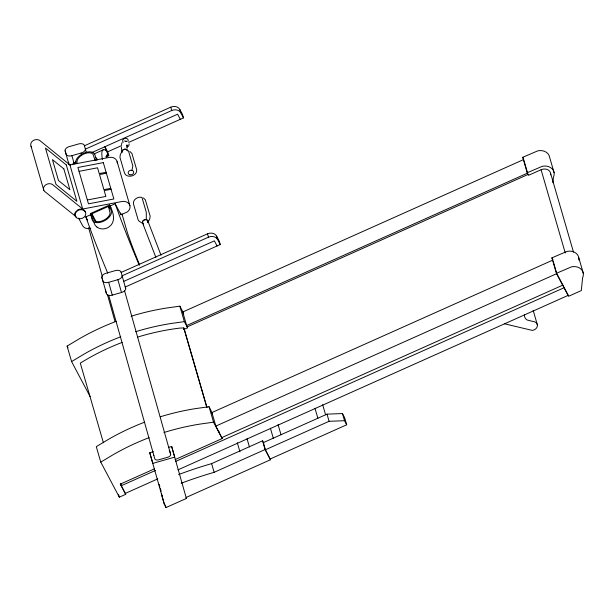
<?xml version="1.0" encoding="UTF-8"?>
<svg xmlns="http://www.w3.org/2000/svg" width="614" height="614" viewBox="0 0 614 614"><rect width="100%" height="100%" fill="white"/><g stroke="black" fill="none" stroke-linecap="round" stroke-linejoin="round"><path stroke-width="0.92" d="M552.869 182.719L553.437 177.223A10.545 8.627 -16.2 0 0 542.339 166.294L527.203 172.772L528.554 175.32L541.087 169.717A7.007 5.733 -16.2 0 1 550.658 174.913M131.972 170.316L132.831 165.933L128.48 150.944L125.878 149.325M121.38 144.551L122.063 142.655M126.96 145.272L127.075 148.235M122.255 150.852L120.336 154.59L119.937 157.322L124.289 172.311C125.924 179.058 137.544 176.402 136.684 169.725L131.895 153.454L129.899 151.489M90.151 396.621L71.592 361.569L67.103 346.096L79.897 338.444A209.62 171.575 -16.2 0 1 116.307 321.306M71.592 361.569L84.379 353.917A209.62 171.575 -16.2 0 1 120.797 336.779M120.352 483.786L125.701 494.324L119.331 497.171L100.773 462.119L113.559 454.467A209.62 171.575 -16.2 0 1 149.118 437.652M128.671 142.41L183.494 117.896L182.527 114.542L179.818 109.438A7.007 5.733 -16.2 0 0 170.746 107.181L84.433 145.779L84.187 145.073A5.257 3.024 -15.7 0 0 79.106 143.814L68.684 146.784A5.257 3.024 -15.7 0 0 65.053 150.522L68.921 164.283M183.494 117.896L180.792 112.784A7.007 5.733 -16.2 0 0 171.72 110.528L85.4 149.133A5.257 3.024 -15.7 0 1 81.731 152.863L71.308 155.826A5.257 3.024 -15.7 0 1 66.228 154.567L65.115 150.883M92.123 152.441L177.607 114.212L180.309 119.316M76.059 161.996L74.332 162.764A151.435 14.559 65.9 0 0 72.897 164.091M94.172 153.891L103.659 149.655M106.23 156.816L108.793 155.664L107.673 151.804L121.672 145.541M106.045 156.524L108.632 155.365A78.032 7.506 65.9 0 0 106.322 157.522M109.499 205.022L111.295 211.208A10.515 5.956 -27.9 0 1 103.428 221.286A10.515 5.956 -27.9 0 1 92.192 219.758L90.396 213.565L109.499 205.022L110.942 207.739M108.455 206.365L110.106 213.212A9.103 5.158 -27.9 0 1 103.198 220.503A9.103 5.158 -27.9 0 1 94.134 220.357L91.893 213.772L108.455 206.365L109.729 208.775M107.749 273.184A151.435 14.559 65.9 0 1 90.55 229.912L85.822 216.872L90.933 214.593L90.396 213.565M81.869 209.182L121.848 201.53A7.437 6.086 -16.2 0 1 129.477 204.546A7.437 6.086 -16.2 0 1 127.359 211.93L120.989 214.777L115.156 203.756L110.044 206.043C113.36 212.306 116.107 221.516 109.376 226.658C105.861 229.444 100.596 229.805 96.943 227.057M125.317 286.999L220.249 244.549L219.275 241.195L216.573 236.091A7.007 5.733 -16.2 0 0 207.501 233.834L121.188 272.432L120.943 271.733A5.257 3.024 -15.7 0 0 115.862 270.467L105.439 273.437A5.257 3.024 -15.7 0 0 101.809 277.175L106.59 294.014A5.257 3.024 -15.7 0 0 111.671 295.28L122.094 292.31A5.257 3.024 -15.7 0 0 125.724 288.572L122.117 275.778A5.257 3.024 -15.7 0 1 118.487 279.516L108.064 282.478A5.257 3.024 -15.7 0 1 102.983 281.22L101.87 277.536M220.249 244.549L217.548 239.437A7.007 5.733 -16.2 0 0 208.476 237.181L122.155 275.786L121.081 272.063M123.736 281.389L214.363 240.865L217.064 245.968M527.203 172.772L522.714 157.299L537.856 150.829A10.545 8.627 -16.2 0 1 549.607 157.207L554.097 172.672M186.656 325.543L182.726 312.004L523.673 159.54L527.603 173.079L186.656 325.543L187.615 327.784L183.632 329.564M187.331 326.817L528.278 174.353M556.384 273.322L571.519 266.844A10.545 8.627 -16.2 0 1 582.617 277.774L581.289 290.599L568.549 296.293L556.384 273.322L551.894 257.849L567.029 251.379A10.545 8.627 -16.2 0 1 578.81 260.037M175.167 459.579L222.199 438.542L215.836 426.093L211.907 412.554L552.853 260.09M215.836 426.093L556.783 273.629L568.272 295.326L177.96 469.863M221.915 437.575L562.861 285.111M154.267 468.927L120.298 484.116L125.701 494.324M155.503 470.439L121.365 485.697L120.843 483.893M175.627 461.436L564.212 287.667M125.425 493.357L157.821 478.866M178.636 474.545A376.904 308.497 -16.2 0 1 211.607 463.616L262.562 440.829L263.813 443.185M270.267 458.965L346.695 424.788L344.615 417.635L342.458 413.552L327.016 414.143L263.329 442.625L265.401 449.778L270.49 459.74L186.103 497.478L186.387 498.445L166.003 507.563L164.475 504.677L161.39 494.047L162.533 496.204M181.161 483.249A376.904 308.497 -16.2 0 1 214.132 472.319L265.087 449.532L262.562 440.829M265.401 449.778L329.089 421.296L344.531 420.705L346.695 424.788M126.929 147.107L128.733 145.978L129.17 143.853M164.475 504.677L149.747 452.733L153.4 451.697M168.919 447.276L171.659 446.501L174.744 457.131L152.832 463.37L149.747 452.733M31.652 147.16A5.495 4.498 -16.2 0 1 32.458 141.113A5.495 4.498 -16.2 0 1 39.611 140.368L69.919 164.92L109.046 157.43A7.437 6.086 -16.2 0 1 117.266 162.979M79.037 171.344L97.557 167.791L99.238 173.593L106.107 172.281M106.391 173.248L99.522 174.56L103.904 189.657L110.773 188.337M111.05 189.304L104.18 190.624L105.861 196.426L87.341 199.972M183.333 312.71L179.864 306.163L166.064 308.105A209.62 171.575 -16.2 0 0 131.12 316.241M187.615 327.784L184.353 321.629L170.554 323.578A209.62 171.575 -16.2 0 0 135.61 331.713M211.907 412.554L212.582 413.836L209.044 406.714L195.244 408.655A209.62 171.575 -16.2 0 0 160.3 416.791M222.199 438.542L213.534 422.179L199.727 424.128A209.62 171.575 -16.2 0 0 163.907 432.532M206.926 407.251L184.093 328.574L183.755 327.937L179.894 328.083A202.612 165.834 -16.2 0 0 137.344 337.178M124.481 140.974L126.837 141.304M125.847 141.427L126.584 141.42M504.578 323.808L532.177 330.386A5.342 4.375 -16.2 0 0 537.388 325.919A5.342 4.375 -16.2 0 0 533.205 321.521L527.326 320.063A6.992 5.726 -16.2 0 1 524.579 314.859M95.423 157.384L96.874 158.45L97.058 160.2M143.377 197.923L145.372 199.888L150.154 216.151L149.755 218.891L147.844 222.629A2.801 2.295 -16.2 0 0 146.531 219.804A2.801 2.295 -16.2 0 0 142.932 220.971A2.809 2.134 -17.6 0 0 143.53 223.726M75.606 216.335L44.446 191.261A5.495 4.498 -16.2 0 1 45.259 185.213A5.495 4.498 -16.2 0 1 52.413 184.461L82.721 209.021L69.919 164.92M96.943 227.05L95.262 225.476L93.19 220.802M76.251 217.057L75.453 216.159A5.457 4.467 -16.2 0 1 75.1 212.736L77.763 209.85A5.457 4.467 -16.2 0 1 85.499 212.198M522.714 157.299L523.588 158.942M551.894 257.849L552.907 259.76M107.673 151.804L104.963 146.692L106.092 150.56L108.793 155.664M265.087 449.532L270.49 459.74M182.726 312.004L183.686 314.253M91.893 213.772L96.145 221.792M85.822 216.872L87.618 220.265M78.6 218.108L82.591 225.637A7.007 5.733 -16.2 0 0 90.803 228.224M67.103 346.096L67.985 347.77M160.991 255.178L147.951 221.186M155.895 257.458L143.423 225.138M115.156 203.756L119.883 216.796A151.435 14.559 65.9 0 0 139.263 265.263M90.933 214.593L92.545 219.029M142.671 222.936L143.584 225.607M578.787 257.757L583.277 273.222M550.643 173.394L573.476 252.07M541.087 169.717L565.248 252.968M553.114 260.996L556.522 272.723M533.152 310.323L537.357 324.829M342.458 413.552L344.531 420.705M327.016 414.143L329.089 421.296M322.657 404.695L325.597 414.803M314.974 408.249L317.906 418.357M278.073 424.627L281.012 434.743M179.818 109.438L180.792 112.784M216.573 236.091L217.548 239.437M270.39 428.181L273.322 438.296M170.746 107.181L171.72 110.528M207.501 233.834L208.476 237.181M247.028 438.703L249.43 446.969M237.288 442.679L239.951 451.873M218.937 431.504L219.213 432.471M179.864 306.163L184.353 321.629M209.044 406.714L213.534 422.179M183.755 327.937L206.849 407.527M146.293 219.658L146.301 212.36L141.949 197.378C138.02 196.35 132.908 199.343 133.415 203.756L138.196 220.019L139.025 221.124L143.615 223.995A2.801 2.295 -16.2 0 1 142.932 220.971A2.809 2.134 -17.6 0 1 146.516 219.712A2.809 2.134 -17.6 0 1 147.751 222.322M211.607 463.616L214.132 472.319M117.136 161.674L129.938 205.774M121.917 213.772L127.466 232.89A78.032 7.506 65.9 0 0 139.232 263.928M120.451 212.943L120.989 214.777M96.444 160.039L94.909 154.736A10.515 5.956 -27.9 0 0 83.673 153.208A10.515 5.956 -27.9 0 0 75.798 163.278M95.208 160.722L92.967 154.137A9.103 5.158 -27.9 0 0 83.895 153.991A9.103 5.158 -27.9 0 0 76.988 161.282L77.088 162.764M84.325 145.411L86.305 152.333M125.172 286.538L125.663 288.212M108.724 295.403L154.805 458.835A3.507 2.011 -15.7 0 0 158.734 459.809L167.837 457.215A3.507 2.011 -15.7 0 0 170.646 454.322L169.694 451.037A3.507 2.011 -15.7 0 0 169.218 450.369M106.445 293.684L105.416 289.969A5.257 3.024 -15.7 0 1 105.439 289.562M165.227 504.9L166.003 507.563M159.133 484.308L159.893 486.917M160.4 488.66L161.16 491.269M30.999 146.163L43.801 190.263M118.54 494.439L119.331 497.171M103.405 442.732L80.304 363.143A202.612 165.834 -16.2 0 1 122.194 342.389M100.773 462.119L96.283 446.647L109.069 438.995A209.62 171.575 -16.2 0 1 144.628 422.179M171.659 446.501L186.387 498.445M124.488 290.506L170.646 454.322M117.888 279.708L121.495 292.51M81.132 153.055L81.647 154.897M108.678 282.333L112.278 295.127M71.922 155.68L74.24 163.9M88.57 227.656L102.315 276.43M107.496 294.835L115.018 321.529M121.795 150.614L121.319 146.892M68.722 163.677L68.661 163.316A5.257 3.024 -15.7 0 1 68.791 162.487M102.354 159.663L101.809 154.528A151.435 14.559 65.9 0 1 106.092 150.56M68.906 164.506A5.457 4.467 -16.2 0 1 70.18 164.89M122.079 152.057A2.801 2.295 -16.2 0 1 124.427 149.217A2.801 2.295 -16.2 0 1 127.558 150.914M122.117 152.211A2.809 2.441 -14.3 0 1 127.044 150.008M123.253 142.356A2.801 2.379 -15.1 0 1 125.018 138.357A2.801 2.379 -15.1 0 1 128.004 141.404M153.845 455.542A3.507 2.011 -15.7 0 1 153.807 455.281M126.96 145.096L126.875 145.794L126.96 145.096M75.867 212.198L75.269 213.319A5.457 4.467 -16.2 0 0 75.614 216.742L76.42 217.632A5.457 4.467 -16.2 0 0 83.673 217.525A5.457 4.467 -16.2 0 0 84.955 211.393A5.457 4.467 -16.2 0 0 77.932 210.433L75.867 212.198M103.305 162.61L77.917 167.476L88.47 203.84L113.859 198.974L103.305 162.61M66.327 164.966L45.451 148.058L56.004 184.423L76.88 201.331L66.327 164.966M63.848 168.881L52.413 159.609L58.483 180.508L69.919 189.772L63.848 168.881M129.899 174.813A2.801 2.295 -16.2 0 0 133.668 171.989A2.801 2.295 -16.2 0 0 129.232 170.884A2.801 2.295 -16.2 0 0 129.899 174.813"/></g></svg>
